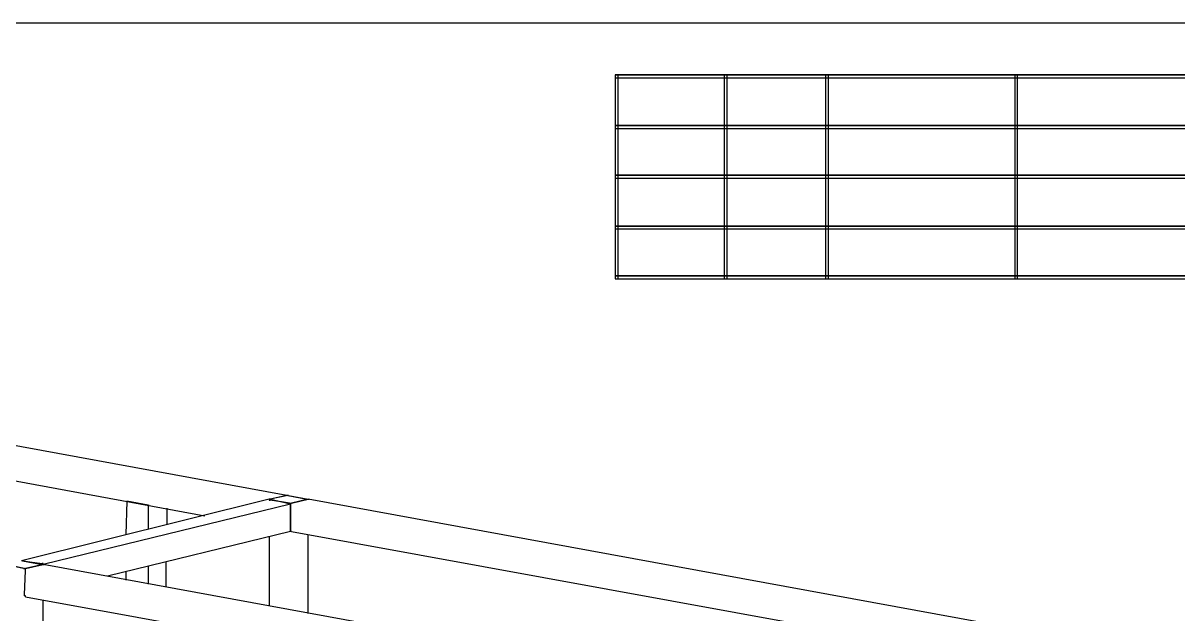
# Model space of a CAD drawing. Extents: x 41 to 1544, y 35 to 1189.
# Drawn here: x 344.3 to 628.7, y 1043.4 to 1188.7 of the extents above; entities that cross this region are included whole.
import ezdxf

# ---------------------------------------------------------------- set-up
doc = ezdxf.new("R2010")
doc.units = 0
doc.layers.add('2345-64C-02_Sort_layout', color=7, linetype='CONTINUOUS')

msp = doc.modelspace()

# ---------------------------------------------------------------- linework, layer by layer
at = {"layer": '2345-64C-02_Sort_layout', "color": 7}
for points in [[(1543.6801, 1188.72), (40.56, 1188.72)], [(490.08, 1175.28), (777.84, 1175.28), (777.84, 1176), (490.08, 1176), (490.08, 1175.28), (490.08, 1175.28)], [(490.08, 1162.8), (777.84, 1162.8), (777.84, 1163.52), (490.08, 1163.52), (490.08, 1162.8), (490.08, 1162.8)], [(490.08, 1150.5601), (777.84, 1150.5601), (777.84, 1151.2801), (490.08, 1151.2801), (490.08, 1150.5601), (490.08, 1150.5601)], [(490.08, 1138.08), (777.84, 1138.08), (777.84, 1138.8), (490.08, 1138.8), (490.08, 1138.08), (490.08, 1138.08)], [(490.08, 1125.84), (777.84, 1125.84), (777.84, 1126.56), (490.08, 1126.56), (490.08, 1125.84), (490.08, 1125.84)], [(409.2, 1072.5601), (235.92, 1104.24)], [(334.32, 1077.6), (389.04, 1067.52)], [(409.44, 1072.5601), (405.12, 1071.6)], [(409.2, 1072.5601), (405.12, 1071.6)], [(409.2, 1072.5601), (405.12, 1071.6)], [(409.68, 1072.5601), (409.2, 1072.5599)], [(409.44, 1072.5601), (414.24, 1071.6)], [(409.44, 1072.5601), (409.44, 1072.5599)], [(409.68, 1072.5601), (414.48, 1071.6)], [(404.88, 1071.6), (343.92, 1056.48)], [(410.16, 1070.4), (349.2, 1055.52)], [(410.16, 1070.4), (410.16, 1063.6801), (365.04, 1052.64)], [(369.84, 1071.12), (369.6, 1062.96)], [(375.12, 1070.16), (369.84, 1071.12), (370.08, 1071.12)], [(375.12, 1070.16), (375.12, 1064.16)], [(375.12, 1070.16), (375.36, 1070.16)], [(379.68, 1069.4399), (379.68, 1065.36)], [(404.88, 1071.6), (404.88, 1071.36)], [(405.12, 1071.6), (404.88, 1071.6), (404.88, 1071.36), (405.12, 1071.36)], [(410.16, 1070.4), (404.88, 1071.6)], [(404.88, 1071.6), (404.88, 1071.36)], [(405.12, 1071.6), (405.36, 1071.36)], [(409.92, 1070.64), (405.12, 1071.36)], [(409.92, 1070.64), (405.36, 1071.36)], [(409.92, 1070.64), (410.16, 1070.64), (414.24, 1071.6)], [(409.92, 1070.64), (410.4, 1070.64)], [(410.16, 1070.16), (410.16, 1070.4), (410.4, 1070.64)], [(410.16, 1063.92), (410.16, 1070.16)], [(414.48, 1071.6), (410.4, 1070.64)], [(410.4, 1070.64), (414.48, 1071.6)], [(633.6, 1031.52), (414.48, 1071.6)], [(414.48, 1071.6), (414.72, 1071.6)], [(410.4, 1063.6801), (410.16, 1063.6799), (410.16, 1063.9199)], [(410.4, 1063.6801), (613.44, 1026.72)], [(404.88, 1062.48), (404.88, 1045.4399)], [(414.48, 1043.52), (414.48, 1062.96)], [(344.4, 1054.5601), (339.6, 1055.52)], [(344.64, 1054.5601), (339.84, 1055.52)], [(349.2, 1055.52), (343.92, 1056.48)], [(344.16, 1056.48), (348.96, 1055.52)], [(344.16, 1056.48), (348.96, 1055.76)], [(349.2, 1055.52), (344.88, 1054.5601)], [(344.88, 1054.5601), (348.96, 1055.52)], [(344.88, 1054.5601), (349.2, 1055.52)], [(349.2, 1055.52), (349.2, 1055.76), (348.96, 1055.76)], [(568.08, 1015.44), (349.2, 1055.52)], [(349.2, 1055.52), (349.44, 1055.52)], [(349.2, 1055.52), (349.44, 1055.52)], [(379.44, 1056.24), (379.44, 1050)], [(344.4, 1054.5601), (344.88, 1054.5599)], [(344.64, 1054.5601), (344.88, 1054.5599)], [(344.64, 1048.08), (344.88, 1054.08)], [(344.88, 1054.08), (344.88, 1054.5599)], [(369.6, 1053.84), (369.6, 1051.6801)], [(375.12, 1055.04), (375.12, 1050.72)], [(344.88, 1047.6), (344.88, 1047.84), (344.64, 1047.84), (344.64, 1048.08)], [(344.88, 1047.6), (564, 1007.76)], [(348.96, 981.84), (349.2, 1046.88)]]:
    msp.add_lwpolyline(points, dxfattribs=at)
at = {"layer": '2345-64C-02_Sort_layout', "color": 1}
for points in [[(490.08, 1176), (777.84, 1176)], [(490.08, 1176), (490.08, 1125.84), (490.8, 1125.84), (490.8, 1176), (490.08, 1176), (490.08, 1125.84), (490.08, 1125.84)], [(516.96, 1176), (516.96, 1125.84), (517.68, 1125.84), (517.68, 1176), (516.96, 1176), (516.96, 1125.84), (516.96, 1125.84)], [(541.92, 1176), (541.92, 1125.84), (542.64, 1125.84), (542.64, 1176), (541.92, 1176), (541.92, 1125.84), (541.92, 1125.84)], [(588.48, 1176), (588.48, 1125.84), (589.2, 1125.84), (589.2, 1176), (588.48, 1176), (588.48, 1125.84), (588.48, 1125.84)], [(490.08, 1163.52), (777.84, 1163.52)], [(490.08, 1151.28), (777.84, 1151.28)], [(490.08, 1138.8), (777.84, 1138.8)], [(490.08, 1126.5601), (777.84, 1126.5601)]]:
    msp.add_lwpolyline(points, dxfattribs=at)

doc.saveas('drawing.dxf')
